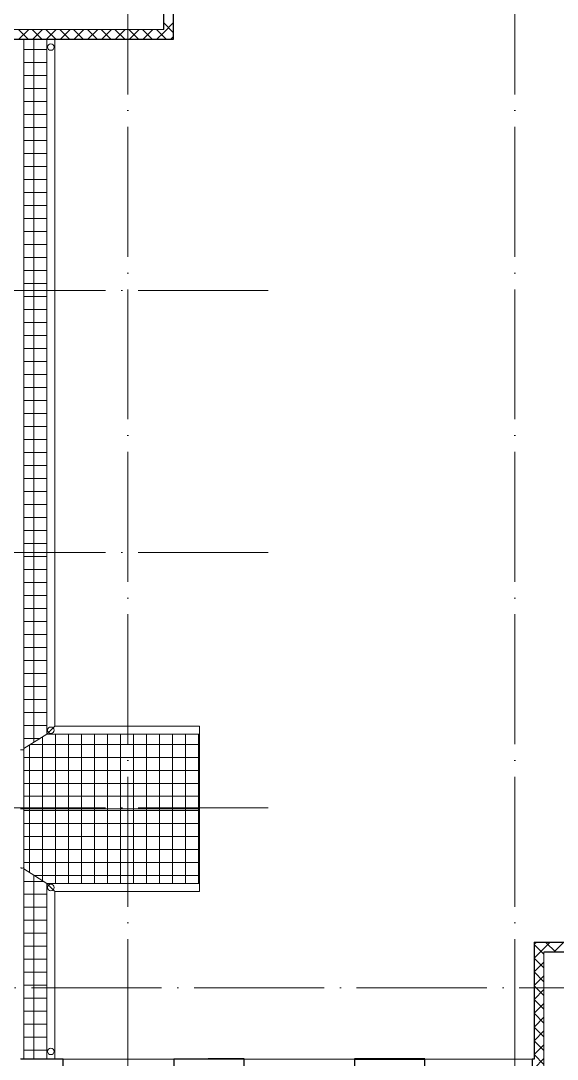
# Model space of a CAD drawing. Header units: millimetres. Extents: x -421858 to 614926, y -468665 to 141641.
# Drawn here: x 135879 to 144125, y -3136 to 12845 of the extents above; entities that cross this region are included whole.
import ezdxf

# ---------------------------------------------------------------- set-up
doc = ezdxf.new("R2010")
doc.units = ezdxf.units.MM
doc.linetypes.add('ADSK_Линия сетки', pattern=[25, 20, -2.5, 0, -2.5])
for name, color, linetype, lineweight in [('Крыша', 7, 'Continuous', 9), ('Крыша штриховка', 7, 'Continuous', 9), ('Линии', 252, 'Continuous', 9), ('Ограждение', 252, 'Continuous', 9), ('Оси', 252, 'Continuous', 9), ('Стены внутренние', 7, 'Continuous', 18), ('Стены наружные', 7, 'Continuous', 18), ('Стены штриховка', 252, 'Continuous', 9)]:
    doc.layers.add(name, color=color, linetype=linetype, lineweight=lineweight)

# ---------------------------------------------------------------- blocks, each defined once
blk = doc.blocks.new('2 этаж')
at = {"layer": 'Крыша', "color": 251, "true_color": 0x636466}
for p, q in [((136278, 12561), (136278, 1865)), ((136280, 12561), (136280, 1867)), ((136401, 12561), (136401, 1988)), ((136403, 1990), (136403, 12561)), ((136401, 1988), (138628, 1988)), ((138628, 1990), (136403, 1990)), ((138628, 1990), (138628, -554)), ((136278, 1865), (135926, 1644)), ((136278, 1865), (138628, 1865)), ((136280, 1867), (138628, 1867)), ((138628, 718), (135926, 718)), ((135926, -208), (136278, -429)), ((138628, -429), (136278, -429)), ((136278, -429), (136278, -3135)), ((136280, -431), (136280, -3135)), ((138628, -431), (136280, -431)), ((136401, -552), (136401, -3135)), ((138628, -552), (136401, -552)), ((136403, -3135), (136403, -554)), ((136403, -554), (138628, -554))]:
    blk.add_line(p, q, dxfattribs=at)
for points in [[(136401, 1988), (136401, 1988), (136400, 1987), (136397, 1983), (136393, 1980), (136389, 1976), (136386, 1973), (136382, 1969), (136377, 1964), (136372, 1959), (136367, 1954), (136364, 1950), (136360, 1947), (136356, 1943), (136352, 1939), (136348, 1935), (136344, 1931), (136341, 1927), (136337, 1923), (136333, 1919), (136329, 1915), (136325, 1912), (136321, 1908), (136317, 1904), (136314, 1900), (136310, 1897), (136307, 1894), (136303, 1889), (136299, 1885), (136295, 1882), (136292, 1878), (136288, 1875), (136284, 1871), (136281, 1868), (136280, 1867), (136280, 1867)], [(136401, -552), (136401, -552), (136400, -551), (136397, -548), (136393, -544), (136389, -541), (136386, -537), (136382, -534), (136377, -529), (136372, -523), (136367, -519), (136364, -515), (136360, -511), (136356, -507), (136352, -504), (136348, -500), (136344, -496), (136341, -492), (136337, -488), (136333, -484), (136329, -480), (136325, -476), (136321, -472), (136317, -469), (136314, -465), (136310, -461), (136307, -458), (136303, -454), (136299, -450), (136295, -446), (136292, -443), (136288, -439), (136284, -436), (136281, -432), (136280, -431), (136280, -431)]]:
    blk.add_open_spline(points, degree=3, knots=[0, 0, 0, 0, 0.083333, 0.125, 0.166667, 0.208333, 0.229167, 0.25, 0.291667, 0.333333, 0.354167, 0.375, 0.395833, 0.416667, 0.4375, 0.458333, 0.479167, 0.5, 0.520833, 0.541667, 0.5625, 0.583333, 0.604167, 0.625, 0.645833, 0.666667, 0.6875, 0.708333, 0.75, 0.770833, 0.791667, 0.833333, 0.875, 0.916667, 1, 1, 1, 1], dxfattribs=at)
at = {"layer": 'Крыша штриховка', "color": 251, "linetype": 'Continuous', "true_color": 0x636466}
for p, q in [((136080, 1740), (136080, 12561)), ((136278, 12402), (135926, 12402)), ((136278, 12202), (135926, 12202)), ((136278, 12002), (135926, 12002)), ((136278, 11802), (135926, 11802)), ((136278, 11602), (135926, 11602)), ((136278, 11402), (135926, 11402)), ((136278, 11202), (135926, 11202)), ((136278, 11002), (135926, 11002)), ((136278, 10802), (135926, 10802)), ((136278, 10602), (135926, 10602)), ((136278, 10402), (135926, 10402)), ((136278, 10202), (135926, 10202)), ((136278, 10002), (135926, 10002)), ((136278, 9802), (135926, 9802)), ((136278, 9602), (135926, 9602)), ((136278, 9402), (135926, 9402)), ((136278, 9202), (135926, 9202)), ((136278, 9002), (135926, 9002)), ((136278, 8802), (135926, 8802)), ((136278, 8602), (135926, 8602)), ((136278, 8402), (135926, 8402)), ((136278, 8202), (135926, 8202)), ((136278, 8002), (135926, 8002)), ((136278, 7802), (135926, 7802)), ((136278, 7602), (135926, 7602)), ((136278, 7402), (135926, 7402)), ((136278, 7202), (135926, 7202)), ((136278, 7002), (135926, 7002)), ((136278, 6802), (135926, 6802)), ((136278, 6602), (135926, 6602)), ((136278, 6402), (135926, 6402)), ((136278, 6202), (135926, 6202)), ((136278, 6002), (135926, 6002)), ((136278, 5802), (135926, 5802)), ((136278, 5602), (135926, 5602)), ((136278, 5402), (135926, 5402)), ((136278, 5202), (135926, 5202)), ((136278, 5002), (135926, 5002)), ((136278, 4802), (135926, 4802)), ((136278, 4602), (135926, 4602)), ((136278, 4402), (135926, 4402)), ((136278, 4202), (135926, 4202)), ((136278, 4002), (135926, 4002)), ((136278, 3802), (135926, 3802)), ((136278, 3602), (135926, 3602)), ((136278, 3402), (135926, 3402)), ((136278, 3202), (135926, 3202)), ((136278, 3002), (135926, 3002)), ((136278, 2802), (135926, 2802)), ((136278, 2602), (135926, 2602)), ((136278, 2402), (135926, 2402)), ((136278, 2202), (135926, 2202)), ((136278, 2002), (135926, 2002)), ((136179, 1802), (135926, 1802)), ((136212, 1823), (136212, 718)), ((136412, 1865), (136412, 718)), ((136612, 1865), (136612, 718)), ((136812, 1865), (136812, 718)), ((137012, 1865), (137012, 718)), ((137212, 1865), (137212, 718)), ((137412, 1865), (137412, 718)), ((137612, 1865), (137612, 718)), ((137812, 1865), (137812, 718)), ((138012, 1865), (138012, 718)), ((138212, 1865), (138212, 718)), ((138412, 1865), (138412, 718)), ((138612, 1865), (138612, 718)), ((136012, 1698), (136012, 718)), ((138628, 1710), (136032, 1710)), ((138628, 1510), (135926, 1510)), ((138628, 1310), (135926, 1310)), ((138628, 1110), (135926, 1110)), ((138628, 911), (135926, 911)), ((135926, 693), (138628, 693)), ((136012, -262), (136012, 718)), ((136212, -388), (136212, 718)), ((136412, -429), (136412, 718)), ((136612, -429), (136612, 718)), ((136812, -429), (136812, 718)), ((137012, -429), (137012, 718)), ((137212, -429), (137212, 718)), ((137412, -429), (137412, 718)), ((137612, -429), (137612, 718)), ((137812, -429), (137812, 718)), ((138012, -429), (138012, 718)), ((138212, -429), (138212, 718)), ((138412, -429), (138412, 718)), ((138612, -429), (138612, 718)), ((135926, 493), (138628, 493)), ((135926, 294), (138628, 294)), ((135926, 94), (138628, 94)), ((135926, -106), (138628, -106)), ((136080, -3135), (136080, -305)), ((136082, -306), (138628, -306)), ((136227, -398), (135926, -398)), ((136278, -598), (135926, -598)), ((136278, -798), (135926, -798)), ((136278, -998), (135926, -998)), ((136278, -1198), (135926, -1198)), ((136278, -1398), (135926, -1398)), ((136278, -1598), (135926, -1598)), ((136278, -1798), (135926, -1798)), ((136278, -1998), (135925, -1998)), ((136278, -2198), (135925, -2198)), ((136278, -2398), (135925, -2398)), ((136278, -2598), (135925, -2598)), ((136278, -2798), (135925, -2798)), ((136278, -2998), (135925, -2998)), ((135880, -3135), (135880, -3128))]:
    blk.add_line(p, q, dxfattribs=at)
at = {"layer": 'Линии', "color": 251, "lineweight": 18, "true_color": 0x636466}
for centre in [(136341, 12441), (136341, 1927), (136341, -492), (136341, -3015)]:
    blk.add_circle(centre, 50, dxfattribs=at)
at = {"layer": 'Ограждение', "color": 251, "true_color": 0x636466}
for p, q in [((135926, 1628), (135926, 12561)), ((135926, 718), (135926, 1628)), ((135926, -192), (135926, 718)), ((135926, -3128), (135926, -192)), ((135876, -3128), (135926, -3128))]:
    blk.add_line(p, q, dxfattribs=at)
for points in [[(135926, 1628), (135926, 1628), (135925, 1628), (135923, 1628), (135919, 1628), (135912, 1628), (135901, 1628), (135888, 1628), (135878, 1628), (135876, 1628), (135876, 1628)], [(135926, 718), (135926, 718), (135925, 718), (135923, 718), (135919, 718), (135912, 718), (135901, 718), (135888, 718), (135878, 718), (135876, 718), (135876, 718)], [(135926, -192), (135926, -192), (135925, -192), (135923, -192), (135919, -192), (135912, -193), (135901, -193), (135888, -193), (135878, -192), (135876, -192), (135876, -192)]]:
    blk.add_open_spline(points, degree=3, knots=[0, 0, 0, 0, 0.083333, 0.166667, 0.25, 0.333333, 0.5, 0.666667, 0.833333, 1, 1, 1, 1], dxfattribs=at)
at = {"layer": 'Оси', "color": 251, "linetype": 'ADSK_Линия сетки', "ltscale": 100, "true_color": 0x636466}
for p, q in [((137526, 33713), (137526, -32263)), ((143476, 33713), (143476, -30993)), ((139683, 8693), (93566, 8693)), ((139683, 4663), (93604, 4663)), ((139683, 733), (93566, 733)), ((170543, -2037), (93566, -2037))]:
    blk.add_line(p, q, dxfattribs=at)
at = {"layer": 'Стены внутренние', "color": 251, "lineweight": 30, "true_color": 0x636466}
for p, q in [((138228, 12561), (138228, 14493)), ((138076, 12713), (138076, 13263)), ((135741, 12561), (138228, 12561)), ((143769, -1335), (145226, -1335)), ((143769, -1335), (143769, -3135)), ((145226, -1487), (143921, -1487)), ((136531, -3135), (135878, -3135)), ((136531, -3287), (136531, -3135)), ((139311, -3135), (138231, -3135)), ((138231, -3135), (138231, -3287)), ((139311, -3287), (139311, -3135)), ((141011, -3135), (141011, -3287)), ((142091, -3287), (142091, -3135)), ((143769, -3135), (143741, -3135)), ((143741, -3135), (143741, -3287))]:
    blk.add_line(p, q, dxfattribs=at)
at = {"layer": 'Стены внутренние', "color": 251, "linetype": 'Continuous', "lineweight": 9, "true_color": 0x636466}
for p, q in [((138076, 12667), (138226, 12817)), ((138226, 12662), (138076, 12812)), ((135992, 12563), (135842, 12713)), ((135851, 12563), (136001, 12713)), ((136204, 12563), (136054, 12713)), ((136063, 12563), (136213, 12713)), ((136416, 12563), (136266, 12713)), ((136275, 12563), (136425, 12713)), ((136628, 12563), (136478, 12713)), ((136487, 12563), (136637, 12713)), ((136840, 12563), (136690, 12713)), ((136699, 12563), (136849, 12713)), ((137052, 12563), (136902, 12713)), ((136911, 12563), (137061, 12713)), ((137265, 12563), (137115, 12713)), ((137123, 12563), (137273, 12713)), ((137477, 12563), (137327, 12713)), ((137335, 12563), (137485, 12713)), ((137689, 12563), (137539, 12713)), ((137548, 12563), (137698, 12713)), ((137901, 12563), (137751, 12713)), ((137760, 12563), (137910, 12713)), ((138076, 12600), (137963, 12713)), ((137972, 12563), (138076, 12667)), ((138228, 12700), (138226, 12703)), ((136548, 12561), (136547, 12563)), ((137604, 12561), (137603, 12563)), ((137956, 12561), (137955, 12562)), ((138113, 12563), (138076, 12600)), ((138184, 12563), (138226, 12605)), ((143771, -1366), (143800, -1337)), ((143890, -1487), (143771, -1368)), ((143862, -1487), (144012, -1337)), ((144102, -1487), (143952, -1337)), ((144074, -1487), (144224, -1337)), ((143769, -1547), (143771, -1547)), ((143771, -1579), (143862, -1487)), ((143921, -1730), (143771, -1580)), ((143921, -1518), (143890, -1487)), ((143771, -1791), (143921, -1641)), ((143769, -1852), (143771, -1852)), ((143771, -1912), (143769, -1916)), ((143921, -1943), (143771, -1793)), ((143771, -2003), (143921, -1853)), ((143921, -2155), (143771, -2005)), ((143771, -2215), (143921, -2065)), ((143921, -2367), (143771, -2217)), ((143769, -2258), (143771, -2258)), ((143771, -2387), (143769, -2384)), ((143771, -2427), (143921, -2277)), ((143921, -2579), (143771, -2429)), ((143775, -2635), (143921, -2489)), ((143769, -2665), (143771, -2665)), ((143771, -2639), (143775, -2635)), ((143921, -2791), (143771, -2641)), ((143771, -2851), (143921, -2701)), ((143921, -3003), (143771, -2853)), ((143769, -2970), (143771, -2970)), ((143771, -2997), (143769, -2994)), ((143771, -3063), (143921, -2913)), ((135992, -3137), (135991, -3135)), ((138455, -3137), (138454, -3135)), ((141271, -3137), (141270, -3135)), ((141423, -3135), (141421, -3137)), ((143921, -3215), (143771, -3065)), ((143771, -3276), (143921, -3126))]:
    blk.add_line(p, q, dxfattribs=at)
at = {"layer": 'Стены внутренние', "color": 251, "true_color": 0x636466}
for p, q in [((138076, 12713), (135741, 12713)), ((143921, -1487), (143921, -3287)), ((136531, -3135), (138231, -3135)), ((139311, -3135), (141011, -3135)), ((142091, -3135), (143741, -3135))]:
    blk.add_line(p, q, dxfattribs=at)
at = {"layer": 'Стены наружные', "color": 251, "true_color": 0x636466}
for p, q in [((138231, -3130), (138761, -3130)), ((138231, -3135), (138231, -3130))]:
    blk.add_line(p, q, dxfattribs=at)
at = {"layer": 'Стены наружные', "color": 251, "lineweight": 30, "true_color": 0x636466}
for p, q in [((139311, -3130), (138761, -3130)), ((138761, -3130), (138761, -3135)), ((139311, -3135), (139311, -3130)), ((142091, -3130), (141011, -3130)), ((141011, -3130), (141011, -3135)), ((141011, -3135), (142091, -3135)), ((142091, -3135), (142091, -3130))]:
    blk.add_line(p, q, dxfattribs=at)
at = {"layer": 'Стены наружные', "color": 251, "linetype": 'Continuous', "lineweight": 9, "true_color": 0x636466}
for p, q in [((141270, -3135), (141267, -3130)), ((141425, -3130), (141423, -3135))]:
    blk.add_line(p, q, dxfattribs=at)
at = {"layer": 'Стены штриховка', "color": 251, "true_color": 0x636466}
for p, q in [((138226, 14491), (138226, 12561)), ((138228, 12563), (135743, 12563)), ((143769, -1337), (145224, -1337)), ((143771, -3137), (143771, -1335)), ((141531, -3130), (141531, -3135)), ((143769, -3137), (143769, -3135))]:
    blk.add_line(p, q, dxfattribs=at)

msp = doc.modelspace()

# ---------------------------------------------------------------- block references
msp.add_blockref('2 этаж', (0, 0))

doc.saveas('drawing.dxf')
